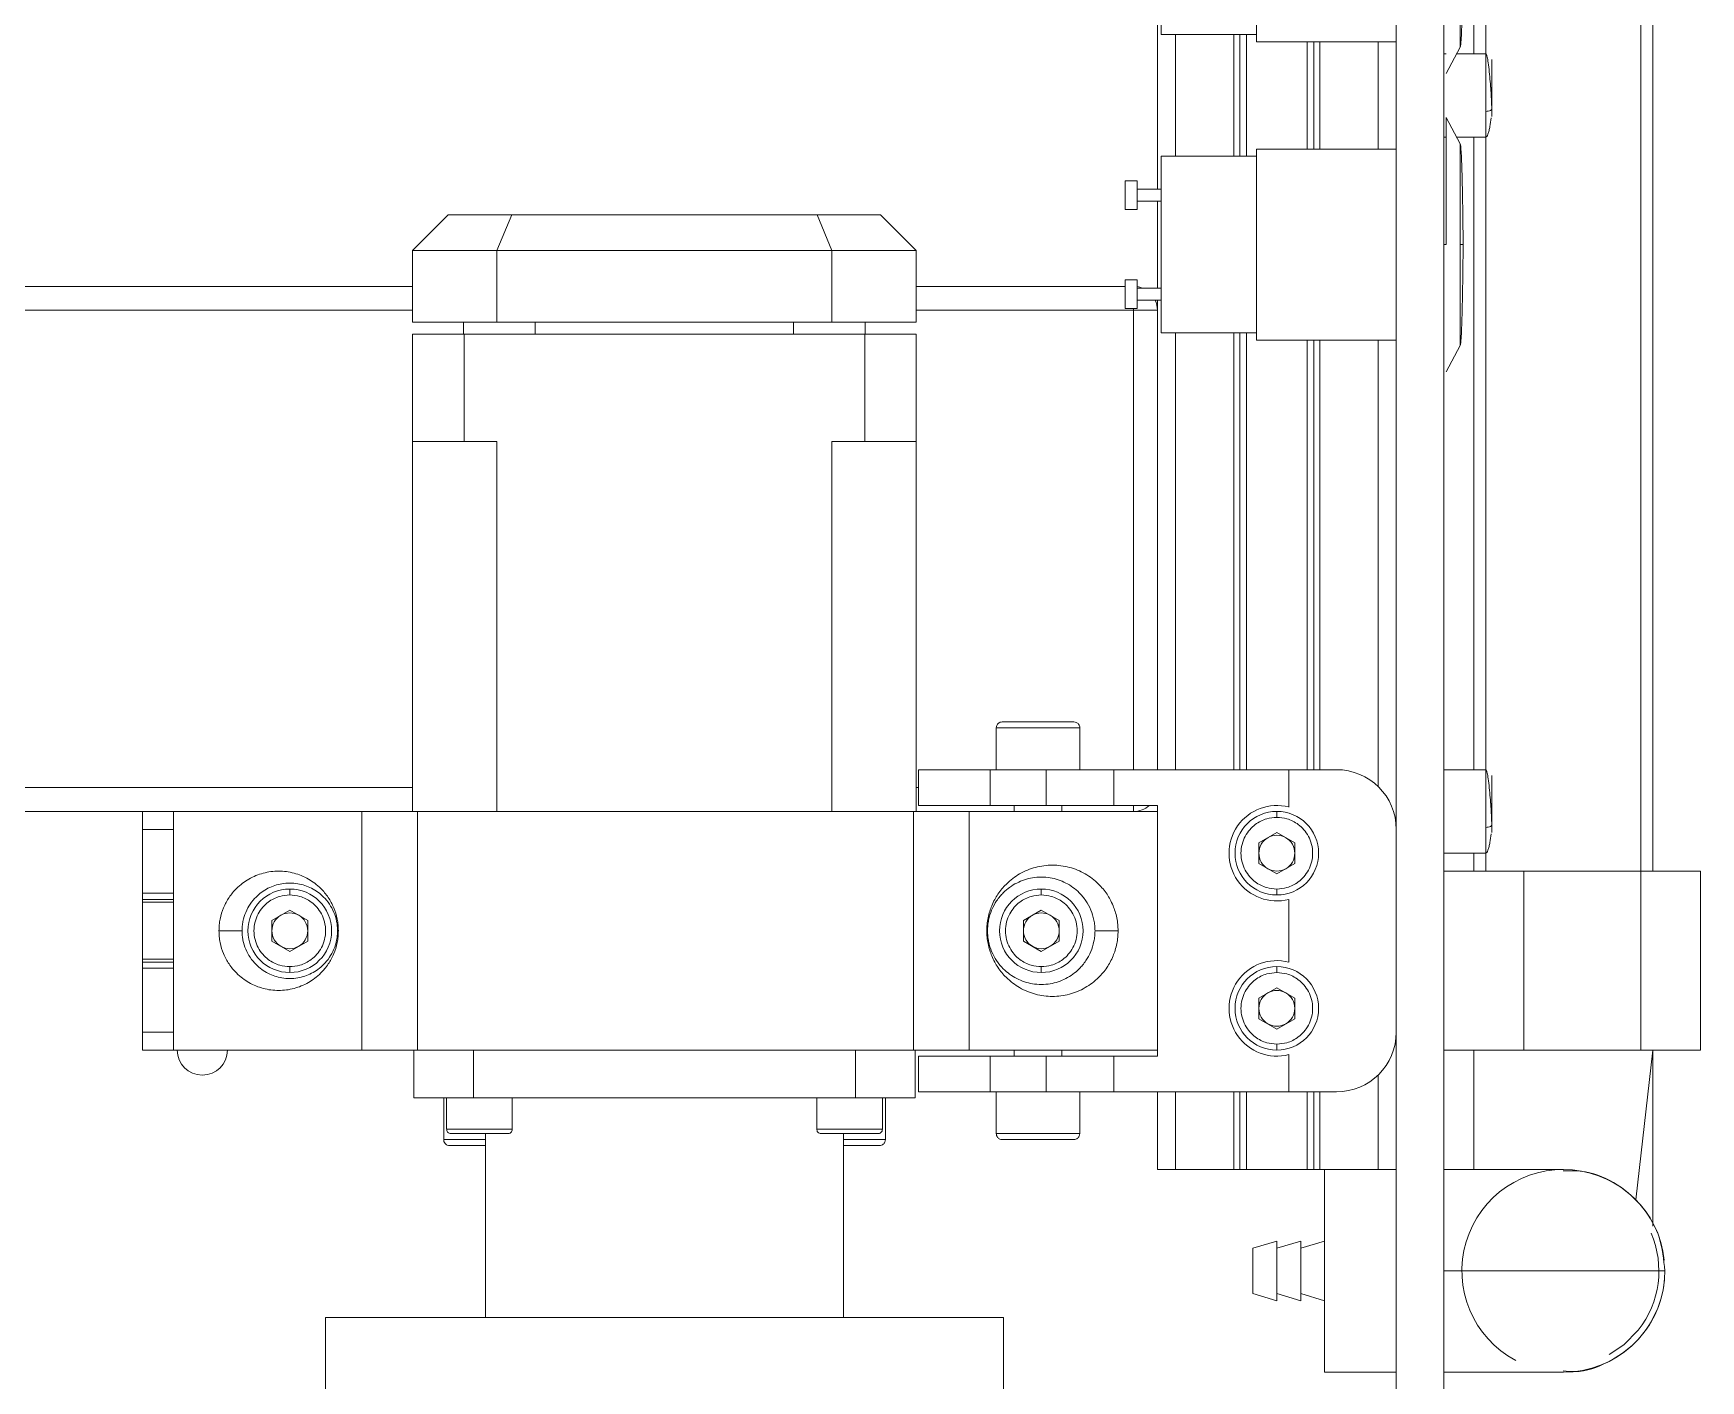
# Model space of a CAD drawing. Header units: millimetres. Extents: x -529 to 1738, y -425 to 849.
# Drawn here: x 242 to 311.8, y 668.7 to 725.1 of the extents above; entities that cross this region are included whole.
import ezdxf

# ---------------------------------------------------------------- set-up
doc = ezdxf.new("R2010")
doc.units = ezdxf.units.MM

msp = doc.modelspace()

# ---------------------------------------------------------------- linework, layer by layer
at = {"color": 7, "linetype": 'Continuous', "lineweight": 15}
for p, q in [((299.065, 652.541), (299.065, 792.541)), ((301.065, 652.541), (301.065, 792.541)), ((309.815, 690.041), (309.815, 755.041)), ((302.315, 750.791), (302.315, 724.291)), ((293.215, 732.791), (293.215, 724.791)), ((289.215, 725.091), (289.215, 728.791)), ((289.065, 726.464), (289.065, 718.618)), ((289.215, 725.091), (293.215, 725.091)), ((292.265, 725.091), (292.265, 719.991)), ((292.515, 719.991), (292.515, 725.091)), ((292.795, 725.091), (292.795, 719.991)), ((293.215, 724.791), (299.065, 724.791)), ((295.334, 724.791), (295.334, 720.291)), ((295.615, 724.791), (295.615, 720.291)), ((295.865, 720.291), (295.865, 724.791)), ((301.159, 724.291), (301.065, 724.291)), ((301.159, 723.467), (301.747, 724.57)), ((302.815, 724.291), (301.598, 724.291)), ((303.065, 722.872), (303.02, 722.872)), ((301.747, 720.511), (301.159, 721.614)), ((301.159, 716.291), (301.159, 721.614)), ((303.065, 721.654), (303.065, 721.968)), ((301.065, 720.791), (301.159, 720.791)), ((301.598, 720.791), (302.815, 720.791)), ((302.315, 720.791), (302.315, 694.291)), ((293.215, 719.991), (289.215, 719.991)), ((289.215, 716.291), (289.215, 719.991)), ((299.065, 720.291), (293.215, 720.291)), ((293.215, 720.291), (293.215, 712.291)), ((288.215, 718.968), (287.715, 718.968)), ((287.715, 718.368), (287.715, 718.968)), ((288.215, 718.968), (288.215, 718.368)), ((289.215, 718.618), (288.215, 718.618)), ((287.715, 717.768), (287.715, 718.368)), ((288.215, 718.368), (288.215, 717.768)), ((288.215, 718.118), (289.215, 718.118)), ((289.065, 718.118), (289.065, 714.464)), ((259.365, 717.541), (257.865, 716.041)), ((262.022, 717.541), (259.365, 717.541)), ((262.022, 717.541), (261.4, 716.041)), ((274.808, 717.541), (262.022, 717.541)), ((274.808, 717.541), (275.429, 716.041)), ((277.465, 717.541), (274.808, 717.541)), ((277.465, 717.541), (278.965, 716.041)), ((287.715, 717.768), (288.215, 717.768)), ((257.865, 713.041), (257.865, 716.041)), ((257.865, 716.041), (261.4, 716.041)), ((261.4, 713.041), (261.4, 716.041)), ((261.4, 716.041), (275.429, 716.041)), ((275.429, 713.041), (275.429, 716.041)), ((275.429, 716.041), (278.965, 716.041)), ((278.965, 713.041), (278.965, 716.041)), ((289.215, 712.591), (289.215, 716.291)), ((257.865, 714.541), (214.065, 714.541)), ((287.715, 714.541), (278.965, 714.541)), ((288.215, 714.814), (287.715, 714.814)), ((287.715, 714.214), (287.715, 714.814)), ((288.215, 714.814), (288.215, 714.214)), ((289.215, 714.464), (288.215, 714.464)), ((287.715, 713.614), (287.715, 714.214)), ((288.215, 714.214), (288.215, 713.614)), ((288.215, 713.964), (289.215, 713.964)), ((289.065, 713.964), (289.065, 713.541)), ((257.865, 713.041), (261.4, 713.041)), ((260.01, 713.041), (260.01, 712.541)), ((261.4, 713.041), (275.429, 713.041)), ((263.01, 712.541), (263.01, 713.041)), ((273.819, 713.041), (273.819, 712.541)), ((275.429, 713.041), (278.965, 713.041)), ((276.819, 712.541), (276.819, 713.041)), ((287.715, 713.614), (288.215, 713.614)), ((288.065, 713.541), (289.065, 713.541)), ((289.065, 694.291), (289.065, 713.541)), ((260.035, 712.541), (257.865, 712.541)), ((257.865, 712.541), (257.865, 708.041)), ((276.811, 712.541), (260.035, 712.541)), ((260.035, 712.541), (260.035, 708.041)), ((276.811, 712.541), (276.811, 708.041)), ((278.965, 712.541), (276.811, 712.541)), ((278.965, 712.541), (278.965, 708.041)), ((289.215, 712.591), (293.215, 712.591)), ((292.265, 712.591), (292.265, 694.291)), ((292.515, 694.291), (292.515, 712.591)), ((292.795, 712.591), (292.795, 694.291)), ((293.215, 712.291), (299.065, 712.291)), ((295.334, 712.291), (295.334, 694.291)), ((295.615, 712.291), (295.615, 694.291)), ((295.865, 694.291), (295.865, 712.291)), ((301.159, 710.967), (301.747, 712.07)), ((257.865, 708.041), (257.865, 692.541)), ((260.035, 708.041), (257.865, 708.041)), ((261.4, 708.041), (260.035, 708.041)), ((261.4, 692.541), (261.4, 708.041)), ((276.811, 708.041), (275.429, 708.041)), ((275.429, 708.041), (275.429, 692.541)), ((278.965, 708.041), (276.811, 708.041)), ((278.965, 692.541), (278.965, 708.041)), ((282.315, 696.041), (282.315, 694.291)), ((282.315, 696.041), (285.815, 696.041)), ((285.815, 694.291), (285.815, 696.041)), ((282.065, 694.291), (279.065, 694.291)), ((279.065, 694.291), (279.065, 692.791)), ((282.065, 694.291), (282.065, 692.791)), ((284.408, 694.291), (282.065, 694.291)), ((284.408, 692.791), (284.408, 694.291)), ((287.236, 694.291), (284.408, 694.291)), ((287.236, 694.291), (287.236, 692.791)), ((294.565, 694.291), (287.236, 694.291)), ((294.565, 694.291), (294.565, 692.727)), ((296.565, 694.291), (294.565, 694.291)), ((302.815, 694.291), (301.065, 694.291)), ((279.065, 692.791), (282.065, 692.791)), ((282.065, 692.791), (284.408, 692.791)), ((283.065, 692.791), (283.065, 692.541)), ((284.408, 692.791), (287.236, 692.791)), ((285.065, 692.541), (285.065, 692.791)), ((287.236, 692.791), (289.065, 692.791)), ((289.065, 692.791), (289.065, 692.541)), ((303.065, 692.872), (303.02, 692.872)), ((214.065, 692.541), (246.565, 692.541)), ((247.865, 692.541), (246.565, 692.541)), ((246.565, 692.541), (246.565, 691.791)), ((247.865, 692.541), (247.865, 682.541)), ((255.748, 692.541), (247.865, 692.541)), ((255.748, 692.541), (255.748, 682.541)), ((258.082, 692.541), (255.748, 692.541)), ((258.082, 692.541), (258.082, 682.541)), ((278.848, 692.541), (258.082, 692.541)), ((278.848, 682.541), (278.848, 692.541)), ((278.848, 692.541), (281.181, 692.541)), ((281.181, 692.541), (281.181, 682.541)), ((289.065, 692.541), (281.181, 692.541)), ((289.065, 682.541), (289.065, 692.541)), ((246.565, 691.791), (246.565, 689.11)), ((294.065, 691.657), (293.315, 691.224)), ((294.815, 691.224), (294.065, 691.657)), ((303.065, 691.654), (303.065, 691.968)), ((293.315, 691.224), (293.315, 690.358)), ((294.815, 690.358), (294.815, 691.224)), ((301.065, 690.791), (302.815, 690.791)), ((302.315, 690.791), (302.315, 690.041)), ((293.315, 690.358), (294.065, 689.925)), ((294.065, 689.925), (294.815, 690.358)), ((304.405, 690.041), (301.065, 690.041)), ((304.405, 690.041), (304.405, 682.541)), ((309.315, 690.041), (304.405, 690.041)), ((309.315, 690.041), (309.315, 682.541)), ((311.815, 690.041), (309.315, 690.041)), ((311.815, 690.041), (311.815, 682.541)), ((246.565, 688.856), (246.565, 689.11)), ((247.865, 688.856), (246.565, 688.856)), ((246.565, 688.856), (246.565, 688.733)), ((246.565, 688.733), (246.565, 686.349)), ((294.565, 688.854), (294.565, 686.227)), ((252.728, 688.407), (251.978, 687.974)), ((251.978, 687.974), (251.978, 687.108)), ((253.478, 687.974), (252.728, 688.407)), ((253.478, 687.108), (253.478, 687.974)), ((284.201, 688.407), (283.451, 687.974)), ((283.451, 687.974), (283.451, 687.108)), ((284.951, 687.974), (284.201, 688.407)), ((284.951, 687.108), (284.951, 687.974)), ((251.978, 687.108), (252.728, 686.675)), ((252.728, 686.675), (253.478, 687.108)), ((254.762, 687.541), (254.728, 687.541)), ((281.918, 687.541), (281.951, 687.541)), ((283.451, 687.108), (284.201, 686.675)), ((284.201, 686.675), (284.951, 687.108)), ((246.565, 686.349), (246.565, 686.226)), ((246.565, 686.226), (247.865, 686.226)), ((246.565, 685.972), (246.565, 686.226)), ((246.565, 685.972), (246.565, 683.291)), ((294.065, 685.157), (293.315, 684.724)), ((294.815, 684.724), (294.065, 685.157)), ((293.315, 684.724), (293.315, 683.858)), ((294.815, 683.858), (294.815, 684.724)), ((293.315, 683.858), (294.065, 683.425)), ((294.065, 683.425), (294.815, 683.858)), ((246.565, 683.291), (246.565, 682.541)), ((247.865, 682.541), (246.565, 682.541)), ((255.748, 682.541), (247.865, 682.541)), ((258.082, 682.541), (255.748, 682.541)), ((257.923, 682.541), (257.923, 680.541)), ((278.848, 682.541), (258.082, 682.541)), ((260.423, 682.541), (260.423, 680.541)), ((276.423, 682.541), (276.423, 680.541)), ((281.181, 682.541), (278.848, 682.541)), ((278.923, 680.541), (278.923, 682.541)), ((279.065, 682.291), (282.065, 682.291)), ((279.065, 680.791), (279.065, 682.291)), ((281.181, 682.541), (289.065, 682.541)), ((282.065, 680.791), (282.065, 682.291)), ((282.065, 682.291), (284.408, 682.291)), ((283.065, 682.541), (283.065, 682.291)), ((284.408, 680.791), (284.408, 682.291)), ((284.408, 682.291), (287.236, 682.291)), ((285.065, 682.291), (285.065, 682.541)), ((287.236, 682.291), (287.236, 680.791)), ((289.065, 682.291), (287.236, 682.291)), ((289.065, 682.541), (289.065, 682.291)), ((294.565, 682.354), (294.565, 680.791)), ((304.405, 682.541), (301.065, 682.541)), ((309.315, 682.541), (304.405, 682.541)), ((311.815, 682.541), (309.315, 682.541)), ((260.423, 680.541), (257.923, 680.541)), ((259.173, 680.541), (259.173, 678.791)), ((259.298, 680.541), (259.298, 679.228)), ((276.423, 680.541), (260.423, 680.541)), ((262.048, 679.228), (262.048, 680.541)), ((274.798, 680.541), (274.798, 679.228)), ((278.923, 680.541), (276.423, 680.541)), ((277.548, 679.228), (277.548, 680.541)), ((277.673, 678.791), (277.673, 680.541)), ((279.065, 680.791), (282.065, 680.791)), ((282.065, 680.791), (284.408, 680.791)), ((282.315, 680.791), (282.315, 679.041)), ((284.408, 680.791), (287.236, 680.791)), ((285.815, 679.041), (285.815, 680.791)), ((287.236, 680.791), (294.565, 680.791)), ((289.065, 680.791), (289.065, 677.541)), ((292.265, 680.791), (292.265, 677.541)), ((292.515, 677.541), (292.515, 680.791)), ((292.795, 680.791), (292.795, 677.541)), ((294.565, 680.791), (296.565, 680.791)), ((295.334, 680.791), (295.334, 677.541)), ((295.615, 680.791), (295.615, 677.541)), ((295.865, 677.541), (295.865, 680.791)), ((262.048, 679.228), (259.298, 679.228)), ((260.923, 679.041), (260.923, 671.341)), ((277.548, 679.228), (274.798, 679.228)), ((275.923, 671.341), (275.923, 679.041)), ((285.815, 679.041), (282.315, 679.041)), ((289.815, 677.541), (289.065, 677.541)), ((292.265, 677.541), (289.815, 677.541)), ((292.515, 677.541), (292.265, 677.541)), ((292.795, 677.541), (292.515, 677.541)), ((295.334, 677.541), (292.795, 677.541)), ((295.615, 677.541), (295.334, 677.541)), ((295.865, 677.541), (295.615, 677.541)), ((298.315, 677.541), (295.865, 677.541)), ((296.065, 669.041), (296.065, 677.541)), ((299.065, 677.541), (298.315, 677.541)), ((306.065, 677.541), (301.065, 677.541)), ((294.065, 674.541), (293.065, 674.241)), ((295.065, 674.541), (294.065, 674.241)), ((294.065, 674.541), (294.065, 672.041)), ((296.065, 674.541), (295.065, 674.241)), ((295.065, 672.041), (295.065, 674.541)), ((293.065, 674.241), (293.065, 672.341)), ((310.315, 673.291), (301.065, 673.291)), ((293.065, 672.341), (294.065, 672.041)), ((294.065, 672.341), (295.065, 672.041)), ((295.065, 672.341), (296.065, 672.041)), ((254.223, 671.341), (254.223, 668.341)), ((254.223, 671.341), (282.623, 671.341)), ((282.623, 668.341), (282.623, 671.341)), ((296.065, 669.041), (299.065, 669.041)), ((301.065, 669.041), (306.065, 669.041))]:
    msp.add_line(p, q, dxfattribs=at)
at = {"color": 8, "linetype": 'Continuous', "lineweight": 15}
for p, q in [((309.315, 755.041), (309.315, 690.041)), ((302.815, 724.291), (302.815, 750.791)), ((301.747, 728.791), (301.747, 724.57)), ((289.815, 725.091), (289.815, 719.991)), ((298.315, 724.791), (298.315, 720.291)), ((302.815, 724.291), (302.815, 721.873)), ((302.815, 721.873), (302.815, 720.791)), ((302.815, 694.291), (302.815, 720.791)), ((301.747, 720.511), (301.747, 716.291)), ((301.747, 716.291), (301.747, 712.07)), ((257.865, 713.541), (214.065, 713.541)), ((288.065, 713.541), (278.965, 713.541)), ((288.065, 713.541), (288.065, 713.614)), ((288.065, 694.291), (288.065, 713.541)), ((289.815, 712.591), (289.815, 694.291)), ((298.315, 712.291), (298.315, 693.576)), ((302.815, 694.291), (302.815, 691.873)), ((214.065, 693.541), (257.865, 693.541)), ((278.965, 693.541), (279.065, 693.541)), ((288.065, 692.541), (288.065, 692.791)), ((247.865, 691.791), (246.565, 691.791)), ((302.815, 691.873), (302.815, 690.791)), ((302.815, 690.041), (302.815, 690.791)), ((247.865, 689.11), (246.565, 689.11)), ((246.565, 688.733), (247.865, 688.733)), ((247.865, 686.349), (246.565, 686.349)), ((246.565, 685.972), (247.865, 685.972)), ((247.865, 683.291), (246.565, 683.291)), ((309.815, 682.541), (309.094, 676.271)), ((298.315, 681.505), (298.315, 677.541)), ((289.815, 680.791), (289.815, 677.541)), ((260.923, 678.791), (259.173, 678.791)), ((277.673, 678.791), (275.923, 678.791))]:
    msp.add_line(p, q, dxfattribs=at)
at = {"color": 7, "linetype": 'Continuous', "lineweight": 15, "flags": 128}
msp.add_lwpolyline([(309.203, 670.811), (308.597, 670.195), (307.988, 669.783)], dxfattribs=at)
at = {"color": 7, "linetype": 'Continuous', "lineweight": 15}
for centre, radius, start, end in [((288.065, 713.541), 1, 67.37423, 81.37307), ((288.065, 713.541), 1, 360, 25.02649), ((296.565, 691.791), 2.5, 0, 90), ((288.065, 693.541), 1, 270, 311.40962), ((294.065, 690.791), 2, 75.52249, 284.47751), ((294.065, 690.791), 1.75, 90, 270), ((294.065, 690.791), 1.75, 270, 90), ((294.065, 690.791), 0.75, 120, 180), ((294.065, 690.791), 0.75, 60, 120), ((294.065, 690.791), 0.75, 360, 60), ((294.065, 690.791), 0.75, 180, 240), ((294.065, 690.791), 0.75, 300, 360), ((294.065, 690.791), 0.75, 240, 300), ((252.728, 687.541), 1.75, 90, 270), ((252.728, 687.541), 1.75, 270, 90), ((284.201, 687.541), 1.75, 90, 270), ((284.201, 687.541), 1.75, 270, 90), ((252.728, 687.541), 0.75, 120, 180), ((252.728, 687.541), 0.75, 60, 120), ((252.728, 687.541), 0.75, 360, 60), ((284.201, 687.541), 0.75, 120, 180), ((284.201, 687.541), 0.75, 60, 120), ((284.201, 687.541), 0.75, 360, 60), ((252.728, 687.541), 0.75, 180, 240), ((252.728, 687.541), 0.75, 300, 360), ((284.201, 687.541), 0.75, 180, 240), ((284.201, 687.541), 0.75, 300, 360), ((252.728, 687.541), 0.75, 240, 300), ((284.201, 687.541), 0.75, 240, 300), ((294.065, 684.291), 2, 75.52249, 284.47751), ((294.065, 684.291), 1.75, 90, 270), ((294.065, 684.291), 1.75, 270, 90), ((294.065, 684.291), 0.75, 60, 120), ((294.065, 684.291), 0.75, 120, 180), ((294.065, 684.291), 0.75, 360, 60), ((294.065, 684.291), 0.75, 180, 240), ((294.065, 684.291), 0.75, 240, 300), ((294.065, 684.291), 0.75, 300, 360), ((296.565, 683.291), 2.5, 270, 0), ((249.065, 682.541), 1.05, 180, 0), ((306.065, 673.291), 4.25, 6.15458, 242.00365), ((306.065, 673.291), 4, 321.69247, 23.2556), ((306.065, 673.291), 4.25, 270, 354.6892)]:
    msp.add_arc(centre, radius, start, end, dxfattribs=at)
for points, knots in [([(301.775, 724.775), (301.783, 724.891), (301.798, 725.12), (301.818, 725.697), (301.839, 726.524), (301.859, 727.589), (301.863, 728.427), (301.865, 728.791)], [0, 0, 0, 0, 0.180947, 0.359102, 0.521072, 0.791937, 1, 1, 1, 1]), ([(301.747, 724.57), (301.756, 724.592), (301.766, 724.615), (301.775, 724.768), (301.775, 724.775)], [0, 0, 0, 0, 0.950359, 1, 1, 1, 1]), ([(302.863, 724.196), (302.862, 724.201), (302.846, 724.285), (302.83, 724.288), (302.815, 724.291)], [0, 0, 0, 0, 0.063519, 1, 1, 1, 1]), ([(303.065, 721.968), (303.064, 722.04), (303.062, 722.198), (303.047, 722.488), (303.023, 722.841), (302.99, 723.243), (302.95, 723.649), (302.907, 724.002), (302.878, 724.132), (302.863, 724.196)], [0, 0, 0, 0, 0.090912, 0.19902, 0.32656, 0.474541, 0.641681, 0.82356, 1, 1, 1, 1]), ([(303.065, 721.968), (303.065, 722.104), (303.065, 722.411), (303.065, 722.848), (303.065, 723.222), (303.065, 723.509), (303.065, 723.758), (303.065, 723.942), (303.065, 724.04), (303.065, 724.048), (303.065, 723.976), (303.065, 723.809), (303.065, 723.527), (303.065, 723.24), (303.065, 723.114)], [0, 0, 0, 0, 0.090318, 0.204563, 0.27142, 0.343936, 0.420786, 0.5, 0.579214, 0.656064, 0.72858, 0.795437, 0.909682, 1, 1, 1, 1]), ([(302.815, 721.873), (302.85, 721.874), (302.924, 721.878), (303.008, 721.904), (303.056, 721.936), (303.062, 721.958), (303.065, 721.968)], [0, 0, 0, 0, 0.270261, 0.562429, 0.789736, 1, 1, 1, 1]), ([(302.815, 720.791), (302.83, 720.798), (302.858, 720.811), (302.905, 720.912), (302.95, 721.057), (303.001, 721.273), (303.028, 721.477), (303.044, 721.603)], [0, 0, 0, 0, 0.2042, 0.39708, 0.575871, 0.738951, 1, 1, 1, 1]), ([(301.777, 720.274), (301.776, 720.293), (301.767, 720.46), (301.756, 720.487), (301.747, 720.511)], [0, 0, 0, 0, 0.113386, 1, 1, 1, 1]), ([(301.865, 716.291), (301.863, 716.655), (301.859, 717.493), (301.839, 718.558), (301.818, 719.384), (301.799, 719.947), (301.784, 720.167), (301.777, 720.274)], [0, 0, 0, 0, 0.211258, 0.486281, 0.650738, 0.831629, 1, 1, 1, 1]), ([(301.065, 716.291), (301.065, 716.291), (301.066, 716.291), (301.071, 716.291), (301.083, 716.291), (301.102, 716.291), (301.123, 716.291), (301.141, 716.291), (301.152, 716.291), (301.157, 716.291), (301.159, 716.291)], [0, 0, 0, 0, 0.089043, 0.192738, 0.339793, 0.5, 0.660207, 0.807262, 0.910957, 1, 1, 1, 1]), ([(301.747, 716.291), (301.785, 716.291), (301.852, 716.291), (301.861, 716.291), (301.865, 716.291)], [0, 0, 0, 0, 0.56, 1, 1, 1, 1]), ([(301.775, 712.275), (301.783, 712.391), (301.798, 712.62), (301.818, 713.197), (301.839, 714.024), (301.859, 715.089), (301.863, 715.927), (301.865, 716.291)], [0, 0, 0, 0, 0.180947, 0.359102, 0.521072, 0.791937, 1, 1, 1, 1]), ([(301.747, 712.07), (301.756, 712.092), (301.766, 712.115), (301.775, 712.268), (301.775, 712.275)], [0, 0, 0, 0, 0.950359, 1, 1, 1, 1]), ([(282.315, 696.041), (282.319, 696.076), (282.328, 696.15), (282.396, 696.234), (282.48, 696.283), (282.537, 696.288), (282.565, 696.291)], [0, 0, 0, 0, 0.270261, 0.562429, 0.789736, 1, 1, 1, 1]), ([(285.565, 696.291), (285.553, 696.291), (285.526, 696.291), (285.323, 696.291), (285.052, 696.291), (284.771, 696.291), (284.434, 696.291), (284.065, 696.291), (283.695, 696.291), (283.358, 696.291), (283.077, 696.291), (282.806, 696.291), (282.603, 696.291), (282.576, 696.291), (282.565, 696.291)], [0, 0, 0, 0, 0.090318, 0.204563, 0.27142, 0.343936, 0.420786, 0.5, 0.579214, 0.656064, 0.72858, 0.795437, 0.909682, 1, 1, 1, 1]), ([(285.565, 696.291), (285.6, 696.286), (285.674, 696.277), (285.758, 696.21), (285.806, 696.126), (285.812, 696.068), (285.815, 696.041)], [0, 0, 0, 0, 0.270261, 0.562429, 0.789736, 1, 1, 1, 1]), ([(302.863, 694.196), (302.862, 694.201), (302.846, 694.285), (302.83, 694.288), (302.815, 694.291)], [0, 0, 0, 0, 0.063519, 1, 1, 1, 1]), ([(303.065, 691.968), (303.064, 692.04), (303.062, 692.198), (303.047, 692.488), (303.023, 692.841), (302.99, 693.243), (302.95, 693.649), (302.907, 694.002), (302.878, 694.132), (302.863, 694.196)], [0, 0, 0, 0, 0.090912, 0.19902, 0.32656, 0.474541, 0.641681, 0.82356, 1, 1, 1, 1]), ([(303.065, 691.968), (303.065, 692.104), (303.065, 692.411), (303.065, 692.848), (303.065, 693.222), (303.065, 693.509), (303.065, 693.758), (303.065, 693.942), (303.065, 694.04), (303.065, 694.048), (303.065, 693.976), (303.065, 693.809), (303.065, 693.527), (303.065, 693.24), (303.065, 693.114)], [0, 0, 0, 0, 0.090318, 0.204563, 0.27142, 0.343936, 0.420786, 0.5, 0.579214, 0.656064, 0.72858, 0.795437, 0.909682, 1, 1, 1, 1]), ([(294.065, 689.291), (293.923, 689.303), (293.602, 689.329), (293.212, 689.532), (292.92, 689.803), (292.726, 690.085), (292.595, 690.421), (292.549, 690.791), (292.595, 691.16), (292.726, 691.497), (292.92, 691.779), (293.212, 692.049), (293.602, 692.252), (293.923, 692.279), (294.065, 692.291)], [0, 0, 0, 0, 0.090318, 0.204563, 0.27142, 0.343936, 0.420786, 0.5, 0.579214, 0.656064, 0.72858, 0.795437, 0.909682, 1, 1, 1, 1]), ([(294.065, 692.291), (294.065, 692.326), (294.065, 692.4), (294.065, 692.484), (294.065, 692.533), (294.065, 692.538), (294.065, 692.541)], [0, 0, 0, 0, 0.270261, 0.562429, 0.789736, 1, 1, 1, 1]), ([(294.065, 692.291), (294.206, 692.279), (294.528, 692.252), (294.917, 692.049), (295.21, 691.779), (295.404, 691.497), (295.534, 691.16), (295.58, 690.791), (295.534, 690.421), (295.404, 690.085), (295.21, 689.803), (294.917, 689.532), (294.528, 689.329), (294.206, 689.303), (294.065, 689.291)], [0, 0, 0, 0, 0.090318, 0.204563, 0.27142, 0.343936, 0.420786, 0.5, 0.579214, 0.656064, 0.72858, 0.795437, 0.909682, 1, 1, 1, 1]), ([(302.815, 691.873), (302.85, 691.874), (302.924, 691.878), (303.008, 691.904), (303.056, 691.936), (303.062, 691.958), (303.065, 691.968)], [0, 0, 0, 0, 0.270261, 0.562429, 0.789736, 1, 1, 1, 1]), ([(302.815, 690.791), (302.83, 690.798), (302.858, 690.811), (302.905, 690.912), (302.95, 691.057), (303.001, 691.273), (303.028, 691.477), (303.044, 691.603)], [0, 0, 0, 0, 0.2042, 0.39708, 0.575871, 0.738951, 1, 1, 1, 1]), ([(254.762, 687.541), (254.759, 687.624), (254.754, 687.794), (254.699, 688.142), (254.564, 688.558), (254.326, 688.978), (253.971, 689.397), (253.49, 689.749), (252.897, 689.987), (252.262, 690.068), (251.626, 689.987), (251.033, 689.749), (250.553, 689.397), (250.197, 688.978), (249.96, 688.558), (249.825, 688.142), (249.769, 687.794), (249.764, 687.623), (249.762, 687.541)], [0, 0, 0, 0, 0.015767, 0.032507, 0.07165, 0.121071, 0.181335, 0.276733, 0.38495, 0.499999, 0.615064, 0.72328, 0.818664, 0.878928, 0.928349, 0.967492, 0.984238, 1, 1, 1, 1]), ([(287.418, 687.541), (287.415, 687.632), (287.409, 687.819), (287.348, 688.202), (287.199, 688.659), (286.938, 689.121), (286.547, 689.583), (286.019, 689.97), (285.366, 690.232), (284.667, 690.321), (283.969, 690.232), (283.316, 689.97), (282.788, 689.583), (282.397, 689.121), (282.135, 688.659), (281.987, 688.202), (281.926, 687.819), (281.92, 687.632), (281.918, 687.541)], [0, 0, 0, 0, 0.015767, 0.032507, 0.07165, 0.121071, 0.181335, 0.276732, 0.384949, 0.499999, 0.615064, 0.72328, 0.818664, 0.878928, 0.928349, 0.967492, 0.984238, 1, 1, 1, 1]), ([(250.728, 687.541), (250.73, 687.607), (250.735, 687.746), (250.781, 688.032), (250.891, 688.363), (251.08, 688.694), (251.307, 688.961), (251.558, 689.173), (251.821, 689.332), (252.103, 689.449), (252.408, 689.523), (252.728, 689.55), (253.049, 689.523), (253.354, 689.449), (253.636, 689.332), (253.899, 689.173), (254.15, 688.961), (254.377, 688.694), (254.566, 688.363), (254.676, 688.032), (254.722, 687.746), (254.726, 687.607), (254.728, 687.541)], [0, 0, 0, 0, 0.013354, 0.028008, 0.064282, 0.112554, 0.173014, 0.228848, 0.290357, 0.356167, 0.423675, 0.5, 0.576326, 0.643834, 0.709645, 0.771153, 0.826986, 0.887446, 0.935718, 0.971992, 0.986647, 1, 1, 1, 1]), ([(252.728, 689.041), (252.728, 689.076), (252.728, 689.15), (252.728, 689.234), (252.728, 689.283), (252.728, 689.288), (252.728, 689.291)], [0, 0, 0, 0, 0.270261, 0.562429, 0.789736, 1, 1, 1, 1]), ([(281.951, 687.541), (281.953, 687.615), (281.958, 687.772), (282.009, 688.092), (282.133, 688.464), (282.346, 688.838), (282.601, 689.139), (282.884, 689.377), (283.18, 689.556), (283.497, 689.687), (283.84, 689.771), (284.201, 689.801), (284.562, 689.771), (284.905, 689.687), (285.222, 689.556), (285.517, 689.377), (285.8, 689.139), (286.056, 688.838), (286.268, 688.464), (286.392, 688.092), (286.444, 687.772), (286.449, 687.615), (286.451, 687.541)], [0, 0, 0, 0, 0.013585, 0.02844, 0.064978, 0.113349, 0.173785, 0.229532, 0.29091, 0.356559, 0.423886, 0.5, 0.576115, 0.643443, 0.709091, 0.770469, 0.826215, 0.886651, 0.935022, 0.97156, 0.986416, 1, 1, 1, 1]), ([(284.201, 689.041), (284.201, 689.076), (284.201, 689.15), (284.201, 689.234), (284.201, 689.283), (284.201, 689.288), (284.201, 689.291)], [0, 0, 0, 0, 0.270261, 0.562429, 0.789736, 1, 1, 1, 1]), ([(294.065, 689.041), (294.065, 689.045), (294.065, 689.054), (294.065, 689.122), (294.065, 689.206), (294.065, 689.263), (294.065, 689.291)], [0, 0, 0, 0, 0.2702613, 0.5624294, 0.7897364, 1, 1, 1, 1]), ([(252.728, 686.041), (252.587, 686.053), (252.265, 686.079), (251.876, 686.282), (251.584, 686.553), (251.39, 686.835), (251.259, 687.171), (251.213, 687.541), (251.259, 687.91), (251.39, 688.247), (251.584, 688.529), (251.876, 688.799), (252.265, 689.002), (252.587, 689.029), (252.728, 689.041)], [0, 0, 0, 0, 0.090318, 0.204563, 0.27142, 0.343936, 0.420786, 0.5, 0.579214, 0.656064, 0.72858, 0.795437, 0.909682, 1, 1, 1, 1]), ([(252.728, 689.041), (252.87, 689.029), (253.191, 689.002), (253.581, 688.799), (253.873, 688.529), (254.067, 688.247), (254.198, 687.91), (254.244, 687.541), (254.198, 687.171), (254.067, 686.835), (253.873, 686.553), (253.581, 686.282), (253.191, 686.079), (252.87, 686.053), (252.728, 686.041)], [0, 0, 0, 0, 0.090318, 0.204563, 0.27142, 0.343936, 0.420786, 0.5, 0.579214, 0.656064, 0.72858, 0.795437, 0.909682, 1, 1, 1, 1]), ([(284.201, 686.041), (284.059, 686.053), (283.738, 686.079), (283.349, 686.282), (283.056, 686.553), (282.862, 686.835), (282.731, 687.171), (282.685, 687.541), (282.731, 687.91), (282.862, 688.247), (283.056, 688.529), (283.349, 688.799), (283.738, 689.002), (284.059, 689.029), (284.201, 689.041)], [0, 0, 0, 0, 0.090318, 0.204563, 0.27142, 0.343936, 0.420786, 0.5, 0.579214, 0.656064, 0.72858, 0.795437, 0.909682, 1, 1, 1, 1]), ([(284.201, 689.041), (284.343, 689.029), (284.664, 689.002), (285.053, 688.799), (285.346, 688.529), (285.54, 688.247), (285.67, 687.91), (285.716, 687.541), (285.67, 687.171), (285.54, 686.835), (285.346, 686.553), (285.053, 686.282), (284.664, 686.079), (284.343, 686.053), (284.201, 686.041)], [0, 0, 0, 0, 0.090318, 0.204563, 0.27142, 0.343936, 0.420786, 0.5, 0.579214, 0.656064, 0.72858, 0.795437, 0.909682, 1, 1, 1, 1]), ([(249.762, 687.541), (249.764, 687.458), (249.769, 687.288), (249.825, 686.94), (249.96, 686.524), (250.197, 686.104), (250.553, 685.685), (251.034, 685.332), (251.627, 685.094), (252.262, 685.013), (252.897, 685.094), (253.49, 685.332), (253.971, 685.685), (254.326, 686.104), (254.564, 686.524), (254.699, 686.94), (254.754, 687.288), (254.759, 687.458), (254.762, 687.541)], [0, 0, 0, 0, 0.015771, 0.032509, 0.071651, 0.121072, 0.181337, 0.276734, 0.384951, 0.5, 0.615065, 0.723281, 0.818664, 0.878928, 0.928349, 0.967492, 0.984238, 1, 1, 1, 1]), ([(250.728, 687.541), (250.725, 687.541), (250.717, 687.541), (250.645, 687.541), (250.536, 687.541), (250.42, 687.541), (250.32, 687.541), (250.217, 687.541), (250.087, 687.541), (249.946, 687.541), (249.825, 687.541), (249.781, 687.541), (249.762, 687.541)], [0, 0, 0, 0, 0.098138, 0.215987, 0.351965, 0.4252, 0.5, 0.5748, 0.648035, 0.784013, 0.901862, 1, 1, 1, 1]), ([(254.728, 687.541), (254.726, 687.474), (254.722, 687.335), (254.676, 687.05), (254.566, 686.719), (254.377, 686.388), (254.15, 686.12), (253.899, 685.909), (253.636, 685.75), (253.354, 685.633), (253.049, 685.558), (252.728, 685.532), (252.408, 685.558), (252.103, 685.633), (251.821, 685.75), (251.558, 685.909), (251.307, 686.12), (251.08, 686.388), (250.891, 686.719), (250.781, 687.05), (250.735, 687.335), (250.73, 687.474), (250.728, 687.541)], [0, 0, 0, 0, 0.013354, 0.028008, 0.064282, 0.112554, 0.173014, 0.228848, 0.290357, 0.356167, 0.423675, 0.5, 0.576326, 0.643834, 0.709645, 0.771153, 0.826986, 0.887446, 0.935718, 0.971992, 0.986647, 1, 1, 1, 1]), ([(281.918, 687.541), (281.92, 687.45), (281.926, 687.262), (281.986, 686.88), (282.136, 686.422), (282.397, 685.96), (282.788, 685.499), (283.316, 685.111), (283.969, 684.85), (284.668, 684.761), (285.366, 684.85), (286.019, 685.111), (286.547, 685.499), (286.938, 685.96), (287.2, 686.422), (287.348, 686.88), (287.409, 687.262), (287.415, 687.45), (287.418, 687.541)], [0, 0, 0, 0, 0.015767, 0.032507, 0.07165, 0.121071, 0.181335, 0.276732, 0.384949, 0.499999, 0.615063, 0.72328, 0.818664, 0.878928, 0.928349, 0.967492, 0.984238, 1, 1, 1, 1]), ([(286.451, 687.541), (286.449, 687.466), (286.444, 687.31), (286.392, 686.99), (286.268, 686.617), (286.056, 686.244), (285.8, 685.943), (285.517, 685.705), (285.222, 685.526), (284.905, 685.395), (284.562, 685.31), (284.201, 685.28), (283.84, 685.31), (283.497, 685.395), (283.18, 685.526), (282.884, 685.705), (282.601, 685.943), (282.346, 686.244), (282.133, 686.617), (282.009, 686.99), (281.958, 687.31), (281.953, 687.466), (281.951, 687.541)], [0, 0, 0, 0, 0.013585, 0.02844, 0.064978, 0.113349, 0.173785, 0.229532, 0.29091, 0.356559, 0.423886, 0.5, 0.576115, 0.643443, 0.709091, 0.770469, 0.826215, 0.886651, 0.935022, 0.97156, 0.986416, 1, 1, 1, 1]), ([(287.418, 687.541), (287.398, 687.541), (287.355, 687.541), (287.233, 687.541), (287.093, 687.541), (286.962, 687.541), (286.859, 687.541), (286.76, 687.541), (286.644, 687.541), (286.535, 687.541), (286.462, 687.541), (286.454, 687.541), (286.451, 687.541)], [0, 0, 0, 0, 0.098138, 0.215987, 0.351965, 0.4252, 0.5, 0.5748, 0.648035, 0.784013, 0.901862, 1, 1, 1, 1]), ([(252.728, 685.791), (252.728, 685.795), (252.728, 685.804), (252.728, 685.872), (252.728, 685.956), (252.728, 686.013), (252.728, 686.041)], [0, 0, 0, 0, 0.2702613, 0.5624294, 0.7897364, 1, 1, 1, 1]), ([(284.201, 685.791), (284.201, 685.795), (284.201, 685.804), (284.201, 685.872), (284.201, 685.956), (284.201, 686.013), (284.201, 686.041)], [0, 0, 0, 0, 0.2702613, 0.5624294, 0.7897364, 1, 1, 1, 1]), ([(294.065, 682.791), (293.923, 682.803), (293.602, 682.829), (293.212, 683.032), (292.92, 683.303), (292.726, 683.585), (292.595, 683.921), (292.549, 684.291), (292.595, 684.66), (292.726, 684.997), (292.92, 685.279), (293.212, 685.549), (293.602, 685.752), (293.923, 685.779), (294.065, 685.791)], [0, 0, 0, 0, 0.090318, 0.204563, 0.27142, 0.343936, 0.420786, 0.5, 0.579214, 0.656064, 0.72858, 0.795437, 0.909682, 1, 1, 1, 1]), ([(294.065, 685.791), (294.065, 685.826), (294.065, 685.9), (294.065, 685.984), (294.065, 686.033), (294.065, 686.038), (294.065, 686.041)], [0, 0, 0, 0, 0.2702613, 0.5624294, 0.7897364, 1, 1, 1, 1]), ([(294.065, 685.791), (294.206, 685.779), (294.528, 685.752), (294.917, 685.549), (295.21, 685.279), (295.404, 684.997), (295.534, 684.66), (295.58, 684.291), (295.534, 683.921), (295.404, 683.585), (295.21, 683.303), (294.917, 683.032), (294.528, 682.829), (294.206, 682.803), (294.065, 682.791)], [0, 0, 0, 0, 0.090318, 0.204563, 0.27142, 0.343936, 0.420786, 0.5, 0.579214, 0.656064, 0.72858, 0.795437, 0.909682, 1, 1, 1, 1]), ([(294.065, 682.541), (294.065, 682.545), (294.065, 682.554), (294.065, 682.622), (294.065, 682.706), (294.065, 682.763), (294.065, 682.791)], [0, 0, 0, 0, 0.2702613, 0.5624294, 0.7897364, 1, 1, 1, 1]), ([(302.315, 682.541), (302.315, 681.21), (302.316, 679.504), (302.315, 677.895), (302.315, 677.541)], [0, 0, 0, 0, 0.779703, 1, 1, 1, 1]), ([(309.814, 675.168), (309.814, 675.659), (309.814, 676.801), (309.813, 679.325), (309.814, 681.241), (309.815, 682.541)], [0, 0, 0, 0, 0.1952, 0.453753, 1, 1, 1, 1]), ([(259.423, 678.541), (259.387, 678.545), (259.314, 678.554), (259.23, 678.622), (259.181, 678.706), (259.175, 678.763), (259.173, 678.791)], [0, 0, 0, 0, 0.270261, 0.562429, 0.789736, 1, 1, 1, 1]), ([(259.485, 679.041), (259.459, 679.044), (259.403, 679.051), (259.34, 679.102), (259.304, 679.165), (259.3, 679.208), (259.298, 679.228)], [0, 0, 0, 0, 0.270261, 0.562429, 0.789736, 1, 1, 1, 1]), ([(259.485, 679.041), (259.495, 679.041), (259.516, 679.041), (259.676, 679.041), (259.891, 679.041), (260.114, 679.041), (260.38, 679.041), (260.673, 679.041), (260.965, 679.041), (261.232, 679.041), (261.455, 679.041), (261.669, 679.041), (261.83, 679.041), (261.851, 679.041), (261.86, 679.041)], [0, 0, 0, 0, 0.090318, 0.204563, 0.27142, 0.343936, 0.420786, 0.5, 0.579214, 0.656064, 0.72858, 0.795437, 0.909682, 1, 1, 1, 1]), ([(262.048, 679.228), (262.044, 679.202), (262.038, 679.146), (261.987, 679.084), (261.924, 679.047), (261.881, 679.043), (261.86, 679.041)], [0, 0, 0, 0, 0.270261, 0.562429, 0.789736, 1, 1, 1, 1]), ([(274.985, 679.041), (274.959, 679.044), (274.903, 679.051), (274.84, 679.102), (274.804, 679.165), (274.8, 679.208), (274.798, 679.228)], [0, 0, 0, 0, 0.270261, 0.562429, 0.789736, 1, 1, 1, 1]), ([(274.985, 679.041), (274.995, 679.041), (275.016, 679.041), (275.176, 679.041), (275.391, 679.041), (275.614, 679.041), (275.88, 679.041), (276.173, 679.041), (276.465, 679.041), (276.732, 679.041), (276.955, 679.041), (277.169, 679.041), (277.33, 679.041), (277.351, 679.041), (277.36, 679.041)], [0, 0, 0, 0, 0.090318, 0.204563, 0.27142, 0.343936, 0.420786, 0.5, 0.579214, 0.656064, 0.72858, 0.795437, 0.909682, 1, 1, 1, 1]), ([(277.548, 679.228), (277.544, 679.202), (277.538, 679.146), (277.487, 679.084), (277.424, 679.047), (277.381, 679.043), (277.36, 679.041)], [0, 0, 0, 0, 0.270261, 0.562429, 0.789736, 1, 1, 1, 1]), ([(277.673, 678.791), (277.668, 678.755), (277.659, 678.682), (277.592, 678.598), (277.507, 678.549), (277.45, 678.544), (277.423, 678.541)], [0, 0, 0, 0, 0.2702613, 0.5624294, 0.7897364, 1, 1, 1, 1]), ([(282.565, 678.791), (282.529, 678.795), (282.456, 678.804), (282.372, 678.872), (282.323, 678.956), (282.317, 679.013), (282.315, 679.041)], [0, 0, 0, 0, 0.270261, 0.562429, 0.789736, 1, 1, 1, 1]), ([(282.565, 678.791), (282.576, 678.791), (282.603, 678.791), (282.806, 678.791), (283.077, 678.791), (283.358, 678.791), (283.695, 678.791), (284.065, 678.791), (284.434, 678.791), (284.771, 678.791), (285.052, 678.791), (285.323, 678.791), (285.526, 678.791), (285.553, 678.791), (285.565, 678.791)], [0, 0, 0, 0, 0.090318, 0.204563, 0.27142, 0.343936, 0.420786, 0.5, 0.579214, 0.656064, 0.72858, 0.795437, 0.909682, 1, 1, 1, 1]), ([(285.815, 679.041), (285.81, 679.005), (285.801, 678.932), (285.733, 678.848), (285.649, 678.799), (285.592, 678.794), (285.565, 678.791)], [0, 0, 0, 0, 0.2702613, 0.5624294, 0.7897364, 1, 1, 1, 1]), ([(259.423, 678.541), (259.435, 678.541), (259.461, 678.541), (259.664, 678.541), (259.935, 678.541), (260.216, 678.541), (260.553, 678.541), (260.798, 678.541), (260.923, 678.541)], [0, 0, 0, 0, 0.180637, 0.409126, 0.54284, 0.687872, 0.841571, 1, 1, 1, 1]), ([(275.923, 678.541), (276.047, 678.541), (276.292, 678.541), (276.629, 678.541), (276.911, 678.541), (277.181, 678.541), (277.384, 678.541), (277.411, 678.541), (277.423, 678.541)], [0, 0, 0, 0, 0.158429, 0.312128, 0.45716, 0.590874, 0.819363, 1, 1, 1, 1]), ([(310.315, 673.291), (310.268, 673.768), (310.174, 674.724), (309.441, 676), (308.362, 676.952), (307.17, 677.491), (306.376, 677.488), (306.062, 677.486)], [0, 0, 0, 0, 0.214742, 0.429483, 0.644225, 0.858966, 1, 1, 1, 1]), ([(306.062, 669.096), (306.227, 669.081), (306.868, 669.022), (307.962, 669.417), (309.144, 670.239), (309.976, 671.436), (310.289, 672.517), (310.31, 673.142), (310.315, 673.291)], [0, 0, 0, 0, 0.074557, 0.289109, 0.503661, 0.718213, 0.932765, 1, 1, 1, 1])]:
    msp.add_open_spline(points, degree=3, knots=knots, dxfattribs=at)

doc.saveas('drawing.dxf')
